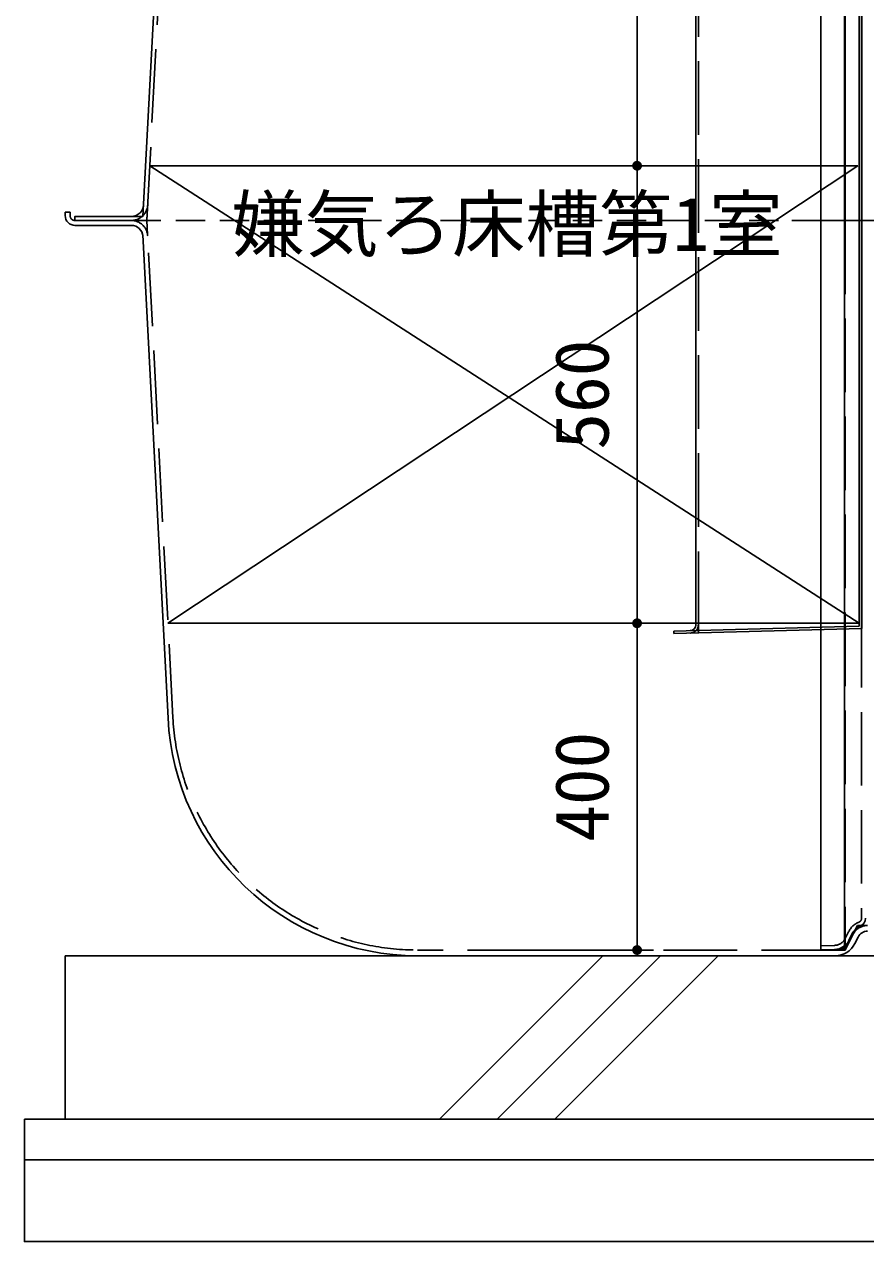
# Model space of a CAD drawing. Units: millimetres, scale not verified. Extents: x -8910 to 8910, y -6308 to 6308.
# Drawn here: x -6124 to -5094, y -4309 to -2819 of the extents above; entities that cross this region are included whole.
import ezdxf
from ezdxf.enums import TextEntityAlignment as Align

# ---------------------------------------------------------------- set-up
doc = ezdxf.new("R2010")
doc.units = ezdxf.units.MM
doc.header["$LTSCALE"] = 30
for name, pattern in [('CHAIN1', [8, 5, -1, 1, -1]), ('DASHED1', [1.8, 1.2, -0.6]), ('DASHED3', [4, 3, -1]), ('DOUBLE_CHAIN2', [12.8, 9, -1, 0.6, -0.6, 0.6, -1])]:
    doc.linetypes.add(name, pattern=pattern)
for name, color, linetype, lineweight in [('0-0_製作', 5, 'Continuous', 25), ('0-1_空気管', 3, 'Continuous', 25), ('0-3_寸法', 92, 'Continuous', 25), ('0-4_09', 3, 'Continuous', 25), ('0-5_躯体', 3, 'Continuous', 25), ('0-8_A-6_SUNPO', 4, 'Continuous', 25), ('0-B_機器', 2, 'Continuous', 25), ('0-D_文字', 7, 'Continuous', 25)]:
    doc.layers.add(name, color=color, linetype=linetype, lineweight=lineweight)
doc.styles.add('ＭＳ ゴシック', font='')
doc.styles.get('ＭＳ ゴシック').set_extended_font_data('MS Gothic')

msp = doc.modelspace()

# ---------------------------------------------------------------- linework, layer by layer
at = {"layer": '0-0_製作', "color": 3}
for p, q in [((-5970.34, -2991.85), (-5103.32, -2991.85)), ((-5970.34, -2991.85), (-5101.94, -3551.85)), ((-5103.32, -2991.85), (-5948.01, -3551.85)), ((-5948.01, -3551.85), (-5101.94, -3551.85))]:
    msp.add_line(p, q, dxfattribs=at)
at = {"layer": '0-1_空気管'}
for p, q in [((-5148.85, -2209.41), (-5148.85, -3951.61)), ((-5098.85, -3555.7), (-5098.85, -2331.59)), ((-5119.82, -3946.77), (-5119.82, -2501.85)), ((-5118.85, -3058.85), (-5118.85, -2497.27)), ((-6073.85, -3048.85), (-6073.85, -3052.85)), ((-6073.85, -3048.85), (-6067.85, -3048.85)), ((-6061.85, -3058.85), (-5992.76, -3058.85)), ((-6061.85, -3064.85), (-5992.83, -3064.85)), ((-5947.94, -3667.87), (-5978.93, -3076.53)), ((-5110.3, -3931.81), (-5114.45, -3940.12)), ((-5103.11, -3936.04), (-5107.06, -3943.93)), ((-5131.21, -3958.85), (-5642.36, -3958.85)), ((-5131.82, -3951.17), (-5148.85, -3951.61))]:
    msp.add_line(p, q, dxfattribs=at)
at = {"layer": '0-1_空気管', "linetype": 'DASHED3'}
for p, q in [((-5098.85, -2220.59), (-5098.85, -3913.02)), ((-6067.85, -3048.85), (-6067.85, -3052.85)), ((-6061.85, -3058.85), (-5992.83, -3058.85)), ((-5118.85, -3058.85), (-5118.85, -3947.58)), ((-5941.95, -3667.55), (-5972.94, -3076.22)), ((-5118.93, -3937.88), (-5114.77, -3929.57)), ((-5113.32, -3940.8), (-5109.38, -3932.91)), ((-5148.85, -3946.61), (-5131.95, -3946.17)), ((-5131.21, -3951.85), (-5642.36, -3951.85))]:
    msp.add_line(p, q, dxfattribs=at)
at = {"layer": '0-1_空気管', "linetype": 'DOUBLE_CHAIN2'}
for p, q in [((-5972.94, -3041.49), (-5973.85, -3058.85)), ((-5992.83, -3058.85), (-5973.85, -3058.85)), ((-5972.94, -3076.22), (-5973.85, -3058.85)), ((-5109.38, -3932.91), (-5103.85, -3921.85)), ((-5103.85, -3921.85), (-5091.49, -3921.85)), ((-5118.85, -3951.85), (-5113.32, -3940.8)), ((-5131.82, -3951.17), (-5119.82, -3950.85)), ((-5118.85, -3951.85), (-5131.21, -3951.85))]:
    msp.add_line(p, q, dxfattribs=at)
at = {"layer": '0-1_空気管', "linetype": 'DASHED1'}
msp.add_line((-5992.55, -3058.85), (-3355.11, -3058.85), dxfattribs=at)
at = {"layer": '0-1_空気管', "linetype": 'CHAIN1'}
msp.add_line((-5184.2, -3058.85), (-5026.82, -3058.85), dxfattribs=at)
at = {"layer": '0-1_空気管', "linetype": 'DOUBLE_CHAIN2'}
msp.add_lwpolyline([(-5114.45, -3940.12), (-5119.82, -3950.85), (-5119.82, -3946.77)], dxfattribs=at)
at = {"layer": '0-1_空気管', "linetype": 'DASHED3'}
for centre, radius, start, end in [((-5992.76, -3038.85), 20, 270, 1.58), ((-6061.85, -3052.85), 6, 180, 270), ((-5992.83, -3078.85), 20, 3, 90), ((-5642.36, -3651.85), 300, 183, 270), ((-5092.41, -3940.76), 25, 112.405, 153.435), ((-5103.85, -3913.02), 5, 292.405, 0), ((-5091.49, -3941.85), 20, 90, 153.435), ((-5132.34, -3931.17), 15, 271.5, 333.435), ((-5131.21, -3931.85), 20, 270, 333.435)]:
    msp.add_arc(centre, radius, start, end, dxfattribs=at)
at = {"layer": '0-1_空気管'}
for centre, radius, start, end in [((-5992.76, -3038.85), 15, 270, 1.58), ((-6061.85, -3052.85), 12, 180, 270), ((-5992.83, -3078.85), 14, 3, 90), ((-5642.3, -3652.85), 306, 182.809, 270), ((-5103.85, -3913.02), 10, 292.405, 0), ((-5092.41, -3940.76), 20, 112.405, 153.435), ((-5091.49, -3941.85), 13, 90, 153.435), ((-5132.34, -3931.17), 20, 271.5, 333.435), ((-5131.21, -3931.85), 27, 270, 333.435)]:
    msp.add_arc(centre, radius, start, end, dxfattribs=at)
at = {"layer": '0-3_寸法', "color": 3}
for p, q in [((-5353.68, -2991.85), (-5507.86, -2991.85)), ((-5353.68, -3951.85), (-5507.86, -3951.85))]:
    msp.add_line(p, q, dxfattribs=at)
at = {"layer": '0-3_寸法'}
for points in [[(-5379.67, -2991.48), (-5373.68, -2991.85), (-5379.68, -2991.85)], [(-5379.68, -2991.85), (-5376.9, -2996.92), (-5379.63, -2992.61)], [(-5379.68, -2991.85), (-5376.24, -2997.28), (-5376.9, -2996.92)], [(-5373.68, -2991.85), (-5376.24, -2997.28), (-5379.68, -2991.85)], [(-5379.57, -2990.73), (-5373.68, -2991.85), (-5379.67, -2991.48)], [(-5379.63, -2992.61), (-5377.51, -2996.48), (-5379.49, -2993.35)], [(-5379.63, -2992.61), (-5376.9, -2996.92), (-5377.51, -2996.48)], [(-5379.39, -2990), (-5373.68, -2991.85), (-5379.57, -2990.73)], [(-5379.49, -2993.35), (-5378.05, -2995.96), (-5379.26, -2994.06)], [(-5379.49, -2993.35), (-5377.51, -2996.48), (-5378.05, -2995.96)], [(-5379.11, -2989.3), (-5373.68, -2991.85), (-5379.39, -2990)], [(-5379.26, -2994.06), (-5378.54, -2995.38), (-5378.94, -2994.74)], [(-5379.26, -2994.06), (-5378.05, -2995.96), (-5378.54, -2995.38)], [(-5378.75, -2988.64), (-5373.68, -2991.85), (-5379.11, -2989.3)], [(-5378.3, -2988.03), (-5373.68, -2991.85), (-5378.75, -2988.64)], [(-5377.79, -2987.48), (-5373.68, -2991.85), (-5378.3, -2988.03)], [(-5377.21, -2987), (-5373.68, -2991.85), (-5377.79, -2987.48)], [(-5376.57, -2986.6), (-5373.68, -2991.85), (-5377.21, -2987)], [(-5376.57, -2986.6), (-5373.68, -2985.85), (-5373.68, -2991.85)], [(-5375.89, -2986.28), (-5373.68, -2985.85), (-5376.57, -2986.6)], [(-5373.68, -2991.85), (-5375.54, -2997.56), (-5376.24, -2997.28)], [(-5375.17, -2986.04), (-5373.68, -2985.85), (-5375.89, -2986.28)], [(-5373.68, -2991.85), (-5374.81, -2997.75), (-5375.54, -2997.56)], [(-5374.43, -2985.9), (-5373.68, -2985.85), (-5375.17, -2986.04)], [(-5373.68, -2991.85), (-5374.06, -2997.84), (-5374.81, -2997.75)], [(-5373.68, -2991.85), (-5373.68, -2997.85), (-5374.06, -2997.84)], [(-5373.68, -2985.85), (-5367.68, -2991.85), (-5373.68, -2991.85)], [(-5373.3, -2985.87), (-5367.68, -2991.85), (-5373.68, -2985.85)], [(-5373.68, -2991.85), (-5372.93, -2997.81), (-5373.68, -2997.85)], [(-5373.68, -2991.85), (-5372.19, -2997.67), (-5372.93, -2997.81)], [(-5373.68, -2991.85), (-5371.47, -2997.43), (-5372.19, -2997.67)], [(-5373.68, -2991.85), (-5370.79, -2997.11), (-5371.47, -2997.43)], [(-5373.68, -2991.85), (-5370.15, -2996.71), (-5370.79, -2997.11)], [(-5367.68, -2991.85), (-5370.15, -2996.71), (-5373.68, -2991.85)], [(-5372.56, -2985.96), (-5367.68, -2991.85), (-5373.3, -2985.87)], [(-5371.83, -2986.15), (-5367.68, -2991.85), (-5372.56, -2985.96)], [(-5371.13, -2986.43), (-5367.68, -2991.85), (-5371.83, -2986.15)], [(-5370.47, -2986.79), (-5367.68, -2991.85), (-5371.13, -2986.43)], [(-5370.47, -2986.79), (-5367.73, -2991.1), (-5367.68, -2991.85)], [(-5369.86, -2987.23), (-5367.73, -2991.1), (-5370.47, -2986.79)], [(-5367.68, -2991.85), (-5369.57, -2996.23), (-5370.15, -2996.71)], [(-5369.86, -2987.23), (-5367.87, -2990.36), (-5367.73, -2991.1)], [(-5369.31, -2987.75), (-5367.87, -2990.36), (-5369.86, -2987.23)], [(-5367.68, -2991.85), (-5369.06, -2995.68), (-5369.57, -2996.23)], [(-5369.31, -2987.75), (-5368.1, -2989.65), (-5367.87, -2990.36)], [(-5368.83, -2988.33), (-5368.1, -2989.65), (-5369.31, -2987.75)], [(-5367.68, -2991.85), (-5368.62, -2995.07), (-5369.06, -2995.68)], [(-5368.83, -2988.33), (-5368.42, -2988.96), (-5368.1, -2989.65)], [(-5367.68, -2991.85), (-5368.25, -2994.41), (-5368.62, -2995.07)], [(-5367.68, -2991.85), (-5367.97, -2993.71), (-5368.25, -2994.41)], [(-5367.68, -2991.85), (-5367.79, -2992.98), (-5367.97, -2993.71)], [(-5367.68, -2991.85), (-5367.69, -2992.23), (-5367.79, -2992.98)], [(-5376.57, -3546.59), (-5373.68, -3545.85), (-5373.68, -3551.85)], [(-5375.89, -3546.27), (-5373.68, -3545.85), (-5376.57, -3546.59)], [(-5375.17, -3546.04), (-5373.68, -3545.85), (-5375.89, -3546.27)], [(-5374.43, -3545.9), (-5373.68, -3545.85), (-5375.17, -3546.04)], [(-5373.68, -3545.85), (-5367.68, -3551.85), (-5373.68, -3551.85)], [(-5373.3, -3545.86), (-5367.68, -3551.85), (-5373.68, -3545.85)], [(-5372.56, -3545.96), (-5367.68, -3551.85), (-5373.3, -3545.86)], [(-5371.83, -3546.15), (-5367.68, -3551.85), (-5372.56, -3545.96)], [(-5371.13, -3546.42), (-5367.68, -3551.85), (-5371.83, -3546.15)], [(-5371.13, -3546.42), (-5367.73, -3551.1), (-5367.68, -3551.85)], [(-5370.47, -3546.79), (-5367.73, -3551.1), (-5371.13, -3546.42)], [(-5379.67, -3551.48), (-5373.68, -3551.85), (-5379.68, -3551.85)], [(-5379.68, -3551.85), (-5376.24, -3557.28), (-5379.63, -3552.6)], [(-5379.68, -3551.85), (-5375.54, -3557.56), (-5376.24, -3557.28)], [(-5373.68, -3551.85), (-5375.54, -3557.56), (-5379.68, -3551.85)], [(-5379.57, -3550.73), (-5373.68, -3551.85), (-5379.67, -3551.48)], [(-5379.63, -3552.6), (-5376.9, -3556.92), (-5379.49, -3553.34)], [(-5379.63, -3552.6), (-5376.24, -3557.28), (-5376.9, -3556.92)], [(-5379.39, -3550), (-5373.68, -3551.85), (-5379.57, -3550.73)], [(-5379.49, -3553.34), (-5377.51, -3556.48), (-5379.26, -3554.06)], [(-5379.49, -3553.34), (-5376.9, -3556.92), (-5377.51, -3556.48)], [(-5379.11, -3549.3), (-5373.68, -3551.85), (-5379.39, -3550)], [(-5379.26, -3554.06), (-5378.05, -3555.96), (-5378.94, -3554.74)], [(-5379.26, -3554.06), (-5377.51, -3556.48), (-5378.05, -3555.96)], [(-5378.75, -3548.64), (-5373.68, -3551.85), (-5379.11, -3549.3)], [(-5378.94, -3554.74), (-5378.05, -3555.96), (-5378.54, -3555.38)], [(-5378.3, -3548.03), (-5373.68, -3551.85), (-5378.75, -3548.64)], [(-5377.79, -3547.48), (-5373.68, -3551.85), (-5378.3, -3548.03)], [(-5377.21, -3547), (-5373.68, -3551.85), (-5377.79, -3547.48)], [(-5376.57, -3546.59), (-5373.68, -3551.85), (-5377.21, -3547)], [(-5373.68, -3551.85), (-5374.81, -3557.75), (-5375.54, -3557.56)], [(-5373.68, -3551.85), (-5374.06, -3557.84), (-5374.81, -3557.75)], [(-5373.68, -3551.85), (-5373.68, -3557.85), (-5374.06, -3557.84)], [(-5373.68, -3551.85), (-5372.93, -3557.8), (-5373.68, -3557.85)], [(-5373.68, -3551.85), (-5372.19, -3557.66), (-5372.93, -3557.8)], [(-5373.68, -3551.85), (-5371.47, -3557.43), (-5372.19, -3557.66)], [(-5373.68, -3551.85), (-5370.79, -3557.11), (-5371.47, -3557.43)], [(-5373.68, -3551.85), (-5370.15, -3556.71), (-5370.79, -3557.11)], [(-5367.68, -3551.85), (-5370.15, -3556.71), (-5373.68, -3551.85)], [(-5370.47, -3546.79), (-5367.87, -3550.36), (-5367.73, -3551.1)], [(-5369.86, -3547.23), (-5367.87, -3550.36), (-5370.47, -3546.79)], [(-5367.68, -3551.85), (-5369.57, -3556.23), (-5370.15, -3556.71)], [(-5369.86, -3547.23), (-5368.1, -3549.64), (-5367.87, -3550.36)], [(-5369.31, -3547.74), (-5368.1, -3549.64), (-5369.86, -3547.23)], [(-5367.68, -3551.85), (-5369.06, -3555.68), (-5369.57, -3556.23)], [(-5369.31, -3547.74), (-5368.42, -3548.96), (-5368.1, -3549.64)], [(-5368.83, -3548.33), (-5368.42, -3548.96), (-5369.31, -3547.74)], [(-5367.68, -3551.85), (-5368.62, -3555.07), (-5369.06, -3555.68)], [(-5367.68, -3551.85), (-5368.25, -3554.41), (-5368.62, -3555.07)], [(-5367.68, -3551.85), (-5367.97, -3553.71), (-5368.25, -3554.41)], [(-5367.68, -3551.85), (-5367.79, -3552.98), (-5367.97, -3553.71)], [(-5367.68, -3551.85), (-5367.69, -3552.23), (-5367.79, -3552.98)], [(-5378.75, -3948.64), (-5373.68, -3951.85), (-5379.11, -3949.3)], [(-5378.3, -3948.03), (-5373.68, -3951.85), (-5378.75, -3948.64)], [(-5377.79, -3947.48), (-5373.68, -3951.85), (-5378.3, -3948.03)], [(-5377.21, -3947), (-5373.68, -3951.85), (-5377.79, -3947.48)], [(-5377.21, -3947), (-5373.68, -3945.85), (-5373.68, -3951.85)], [(-5376.57, -3946.59), (-5373.68, -3945.85), (-5377.21, -3947)], [(-5375.89, -3946.27), (-5373.68, -3945.85), (-5376.57, -3946.59)], [(-5375.17, -3946.04), (-5373.68, -3945.85), (-5375.89, -3946.27)], [(-5374.43, -3945.9), (-5373.68, -3945.85), (-5375.17, -3946.04)], [(-5373.68, -3945.85), (-5367.68, -3951.85), (-5373.68, -3951.85)], [(-5373.3, -3945.86), (-5367.68, -3951.85), (-5373.68, -3945.85)], [(-5372.56, -3945.96), (-5367.68, -3951.85), (-5373.3, -3945.86)], [(-5371.83, -3946.15), (-5367.68, -3951.85), (-5372.56, -3945.96)], [(-5371.83, -3946.15), (-5367.73, -3951.1), (-5367.68, -3951.85)], [(-5371.13, -3946.42), (-5367.73, -3951.1), (-5371.83, -3946.15)], [(-5371.13, -3946.42), (-5367.87, -3950.36), (-5367.73, -3951.1)], [(-5370.47, -3946.79), (-5367.87, -3950.36), (-5371.13, -3946.42)], [(-5370.47, -3946.79), (-5368.1, -3949.64), (-5367.87, -3950.36)], [(-5369.86, -3947.23), (-5368.1, -3949.64), (-5370.47, -3946.79)], [(-5369.86, -3947.23), (-5368.42, -3948.96), (-5368.1, -3949.64)], [(-5369.31, -3947.74), (-5368.42, -3948.96), (-5369.86, -3947.23)], [(-5369.31, -3947.74), (-5368.83, -3948.33), (-5368.42, -3948.96)], [(-5379.67, -3951.48), (-5373.68, -3951.85), (-5379.68, -3951.85)], [(-5379.68, -3951.85), (-5375.54, -3957.56), (-5379.63, -3952.6)], [(-5379.68, -3951.85), (-5374.81, -3957.75), (-5375.54, -3957.56)], [(-5373.68, -3951.85), (-5374.81, -3957.75), (-5379.68, -3951.85)], [(-5379.57, -3950.73), (-5373.68, -3951.85), (-5379.67, -3951.48)], [(-5379.63, -3952.6), (-5376.24, -3957.28), (-5379.49, -3953.34)], [(-5379.63, -3952.6), (-5375.54, -3957.56), (-5376.24, -3957.28)], [(-5379.39, -3950), (-5373.68, -3951.85), (-5379.57, -3950.73)], [(-5379.49, -3953.34), (-5376.9, -3956.92), (-5379.26, -3954.06)], [(-5379.49, -3953.34), (-5376.24, -3957.28), (-5376.9, -3956.92)], [(-5379.11, -3949.3), (-5373.68, -3951.85), (-5379.39, -3950)], [(-5379.26, -3954.06), (-5377.51, -3956.48), (-5378.94, -3954.74)], [(-5379.26, -3954.06), (-5376.9, -3956.92), (-5377.51, -3956.48)], [(-5378.94, -3954.74), (-5378.05, -3955.96), (-5378.54, -3955.38)], [(-5378.94, -3954.74), (-5377.51, -3956.48), (-5378.05, -3955.96)], [(-5373.68, -3951.85), (-5374.06, -3957.84), (-5374.81, -3957.75)], [(-5373.68, -3951.85), (-5373.68, -3957.85), (-5374.06, -3957.84)], [(-5373.68, -3951.85), (-5372.93, -3957.8), (-5373.68, -3957.85)], [(-5373.68, -3951.85), (-5372.19, -3957.66), (-5372.93, -3957.8)], [(-5373.68, -3951.85), (-5371.47, -3957.43), (-5372.19, -3957.66)], [(-5373.68, -3951.85), (-5370.79, -3957.11), (-5371.47, -3957.43)], [(-5373.68, -3951.85), (-5370.15, -3956.71), (-5370.79, -3957.11)], [(-5373.68, -3951.85), (-5369.57, -3956.23), (-5370.15, -3956.71)], [(-5367.68, -3951.85), (-5369.57, -3956.23), (-5373.68, -3951.85)], [(-5367.68, -3951.85), (-5369.06, -3955.68), (-5369.57, -3956.23)], [(-5367.68, -3951.85), (-5368.62, -3955.07), (-5369.06, -3955.68)], [(-5367.68, -3951.85), (-5368.25, -3954.41), (-5368.62, -3955.07)], [(-5367.68, -3951.85), (-5367.97, -3953.71), (-5368.25, -3954.41)], [(-5367.68, -3951.85), (-5367.79, -3952.98), (-5367.97, -3953.71)], [(-5367.68, -3951.85), (-5367.69, -3952.23), (-5367.79, -3952.98)]]:
    msp.add_solid(points, dxfattribs=at)
at = {"layer": '0-4_09', "linetype": 'DASHED3'}
msp.add_line((-5973.85, -3058.85), (-5952.73, -2655.83), dxfattribs=at)
at = {"layer": '0-4_09'}
msp.add_line((-6061.85, -3058.85), (-5973.85, -3058.85), dxfattribs=at)
msp.add_lwpolyline([(-5957.72, -2655.57), (-5978.59, -3053.85), (-6061.85, -3053.85), (-6061.85, -3058.85)], dxfattribs=at)
at = {"layer": '0-5_躯体'}
for p, q in [((-5101.69, -2331.59), (-5101.69, -3555.44)), ((-5098.69, -3558.36), (-5098.69, -2331.59)), ((-5301.69, -2702.35), (-5301.69, -3553.85)), ((-5101.69, -3555.44), (-5328.69, -3561.38)), ((-5098.69, -3558.36), (-5328.69, -3564.38)), ((-5328.69, -3564.38), (-5328.69, -3561.38))]:
    msp.add_line(p, q, dxfattribs=at)
at = {"layer": '0-5_躯体', "linetype": 'DASHED3'}
msp.add_line((-5298.69, -3553.85), (-5298.69, -2701.85), dxfattribs=at)
at = {"layer": '0-5_躯体', "linetype": 'DOUBLE_CHAIN2'}
msp.add_line((-5298.69, -3563.6), (-5298.69, -3553.85), dxfattribs=at)
at = {"layer": '0-5_躯体'}
msp.add_arc((-5308.69, -3553.85), 7, 271.5, 0, dxfattribs=at)
at = {"layer": '0-5_躯体', "linetype": 'DASHED3'}
msp.add_arc((-5308.69, -3553.85), 10, 271.5, 0, dxfattribs=at)
at = {"layer": '0-8_A-6_SUNPO'}
for p, q in [((-5373.68, -2991.85), (-5373.68, -2501.85)), ((-5373.68, -3551.85), (-5373.68, -2991.85)), ((-5373.68, -3951.85), (-5373.68, -3551.85))]:
    msp.add_line(p, q, dxfattribs=at)
at = {"layer": '0-B_機器'}
for p, q in [((-6073.85, -3958.85), (-3273.85, -3958.85)), ((-6073.85, -3958.85), (-6073.85, -4158.85)), ((-5615.7, -4158.85), (-5415.7, -3958.85)), ((-5544.99, -4158.85), (-5344.99, -3958.85)), ((-5474.28, -4158.85), (-5274.28, -3958.85)), ((-6123.85, -4158.85), (-3223.85, -4158.85)), ((-6123.85, -4208.85), (-3223.85, -4208.85))]:
    msp.add_line(p, q, dxfattribs=at)
msp.add_lwpolyline([(-6123.85, -4158.85), (-6123.85, -4308.85), (-3223.85, -4308.85)], dxfattribs=at)

# ---------------------------------------------------------------- texts
at = {"layer": '0-3_寸法', "color": 4, "style": 'ＭＳ ゴシック'}
for s, p in [('560', (-5388.68, -3339.35)), ('400', (-5388.68, -3819.35))]:
    msp.add_text(s, height=65.98, rotation=90, dxfattribs=at).set_placement(p, align=Align.BOTTOM_LEFT)
at = {"layer": '0-D_文字', "color": 4, "style": 'ＭＳ ゴシック'}
msp.add_text('嫌気ろ床槽第1室', height=65.98, dxfattribs=at).set_placement((-5870.23, -3116.01), align=Align.BOTTOM_LEFT)

doc.saveas('drawing.dxf')
